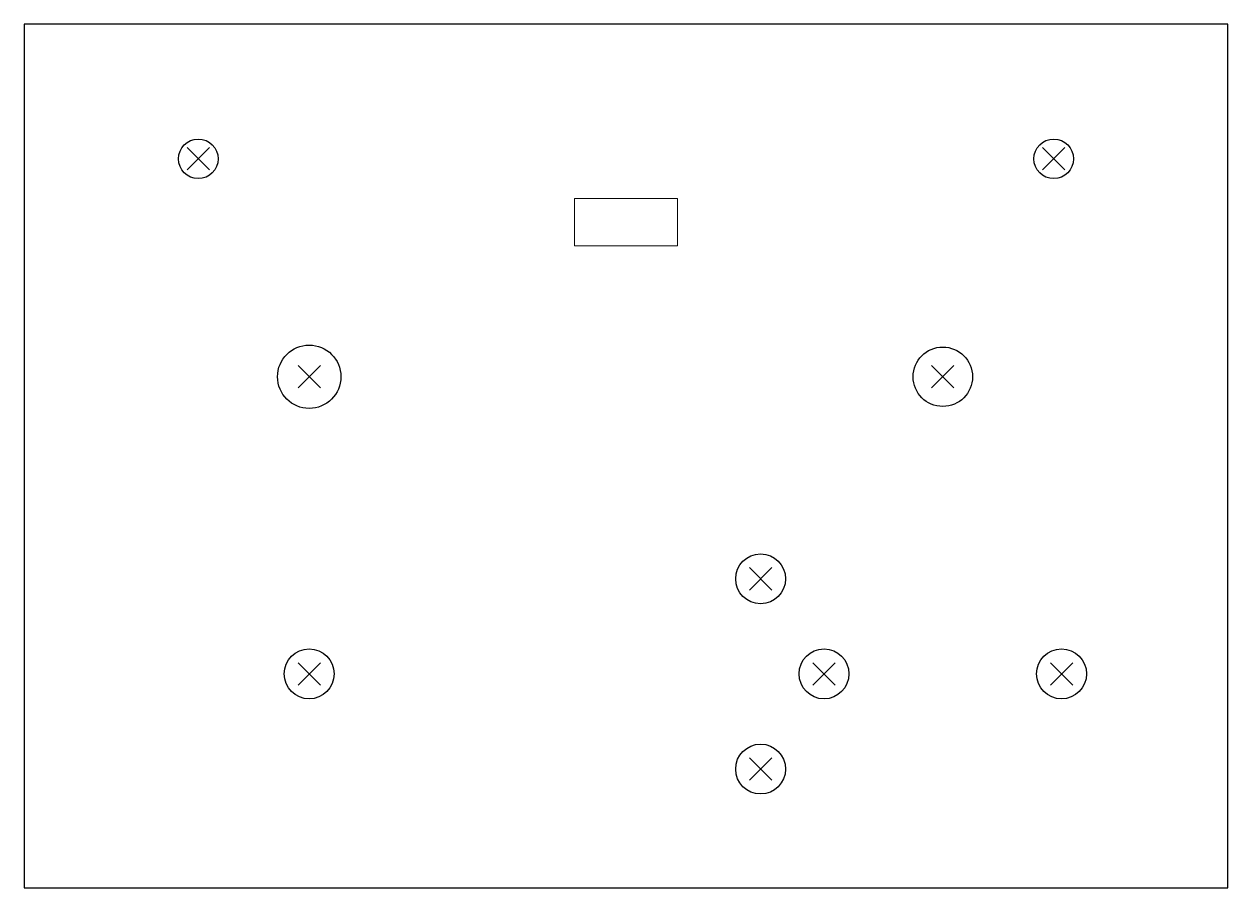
# Model space of a CAD drawing. Header units: millimetres. Extents: x -2 to 150, y -2 to 107.
import ezdxf

# ---------------------------------------------------------------- set-up
doc = ezdxf.new("R2010")
doc.units = ezdxf.units.MM
doc.layers.add('CutOut', color=134, linetype='Continuous', lineweight=25, true_color=0x008080)
doc.layers.add('Referenzen', color=30, linetype='Continuous', lineweight=18, true_color=0xff7f00)

msp = doc.modelspace()

# ---------------------------------------------------------------- linework, layer by layer
at = {"layer": 'CutOut'}
for p, q in [((-2, 107), (-2, -2)), ((150, 107), (-2, 107)), ((150, -2), (150, 107)), ((-2, -2), (150, -2))]:
    msp.add_line(p, q, dxfattribs=at)
at = {"layer": 'CutOut', "lineweight": 13}
for p, q in [((67.5, 85), (80.5, 85)), ((67.5, 79), (67.5, 85)), ((80.5, 85), (80.5, 79)), ((80.5, 79), (67.5, 79))]:
    msp.add_line(p, q, dxfattribs=at)
at = {"layer": 'CutOut'}
for centre, radius in [((20, 90), 2.5), ((128, 90), 2.5), ((34, 62.5), 4), ((114, 62.5), 3.75), ((91, 37), 3.15), ((34, 25), 3.15), ((99, 25), 3.15), ((129, 25), 3.15), ((91, 13), 3.15)]:
    msp.add_circle(centre, radius, dxfattribs=at)
at = {"layer": 'Referenzen'}
for p, q in [((18.59, 88.59), (21.41, 91.41)), ((18.59, 91.41), (21.41, 88.59)), ((126.59, 88.59), (129.41, 91.41)), ((126.59, 91.41), (129.41, 88.59)), ((32.59, 61.09), (35.41, 63.91)), ((32.59, 63.91), (35.41, 61.09)), ((112.59, 61.09), (115.41, 63.91)), ((112.59, 63.91), (115.41, 61.09)), ((89.59, 35.59), (92.41, 38.41)), ((89.59, 38.41), (92.41, 35.59)), ((32.59, 23.59), (35.41, 26.41)), ((32.59, 26.41), (35.41, 23.59)), ((97.59, 23.59), (100.41, 26.41)), ((97.59, 26.41), (100.41, 23.59)), ((127.59, 23.59), (130.41, 26.41)), ((127.59, 26.41), (130.41, 23.59)), ((89.59, 11.59), (92.41, 14.41)), ((89.59, 14.41), (92.41, 11.59))]:
    msp.add_line(p, q, dxfattribs=at)
for centre in [(20, 90), (128, 90), (34, 62.5), (114, 62.5), (91, 37), (34, 25), (99, 25), (129, 25), (91, 13)]:
    msp.add_arc(centre, 2, 0, 0, dxfattribs=at)

doc.saveas('drawing.dxf')
